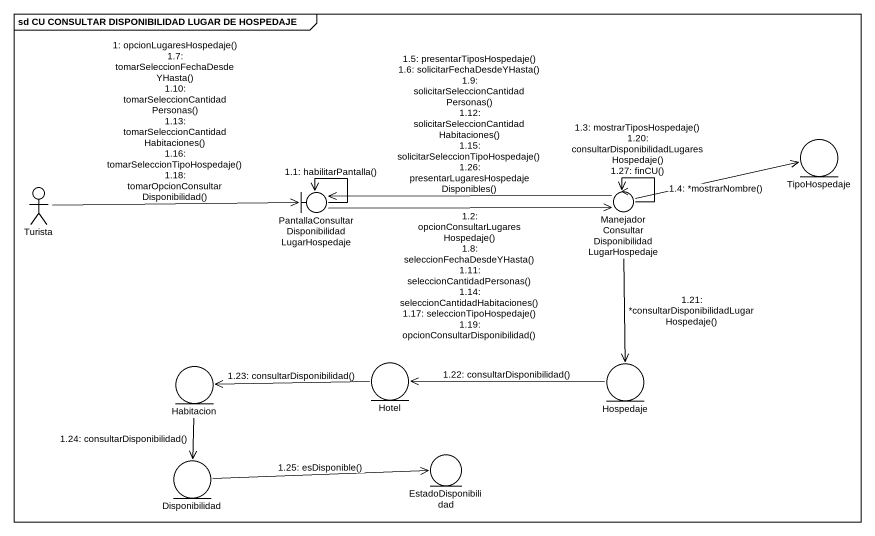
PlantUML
@startuml
mainframe sd CU CONSULTAR DISPONIBILIDAD LUGAR DE HOSPEDAJE
entity TipoHospedaje
actor Turista
boundary "PantallaConsultarDisponibilidadLugarHospedaje" as PantallaConsultarDisponibili
control "ManejadorConsultarDisponibilidadLugarHospedaje" as ManejadorConsultarDisponibil
entity Habitacion
entity Hotel
entity Hospedaje
entity EstadoDisponibilidad
entity Disponibilidad
Turista -right-> PantallaConsultarDisponibili : 1: opcionLugaresHospedaje()\n1.7: tomarSeleccionFechaDesdeYHasta()\n1.10: tomarSeleccionCantidadPersonas()\n1.13: tomarSeleccionCantidadHabitaciones()\n1.16: tomarSeleccionTipoHospedaje()\n1.18: tomarOpcionConsultarDisponibilidad()
PantallaConsultarDisponibili --> PantallaConsultarDisponibili : 1.1: habilitarPantalla()
PantallaConsultarDisponibili -right-> ManejadorConsultarDisponibil : 1.2: opcionConsultarLugaresHospedaje()\n1.8: seleccionFechaDesdeYHasta()\n1.11: seleccionCantidadPersonas()\n1.14: seleccionCantidadHabitaciones()\n1.17: seleccionTipoHospedaje()\n1.19: opcionConsultarDisponibilidad()
ManejadorConsultarDisponibil --> ManejadorConsultarDisponibil : 1.3: mostrarTiposHospedaje()\n1.20: consultarDisponibilidadLugaresHospedaje()\n1.27: finCU()
ManejadorConsultarDisponibil -right-> TipoHospedaje : 1.4: *mostrarNombre()
ManejadorConsultarDisponibil -left-> PantallaConsultarDisponibili : 1.5: presentarTiposHospedaje()\n1.6: solicitarFechaDesdeYHasta()\n1.9: solicitarSeleccionCantidadPersonas()\n1.12: solicitarSeleccionCantidadHabitaciones()\n1.15: solicitarSeleccionTipoHospedaje()\n1.26: presentarLugaresHospedajeDisponibles()
ManejadorConsultarDisponibil --> Hospedaje : 1.21: *consultarDisponibilidadLugarHospedaje()
Hospedaje -left-> Hotel : 1.22: consultarDisponibilidad()
Hotel -left-> Habitacion : 1.23: consultarDisponibilidad()
Habitacion --> Disponibilidad : 1.24: consultarDisponibilidad()
Disponibilidad -right-> EstadoDisponibilidad : 1.25: esDisponible()
@enduml
